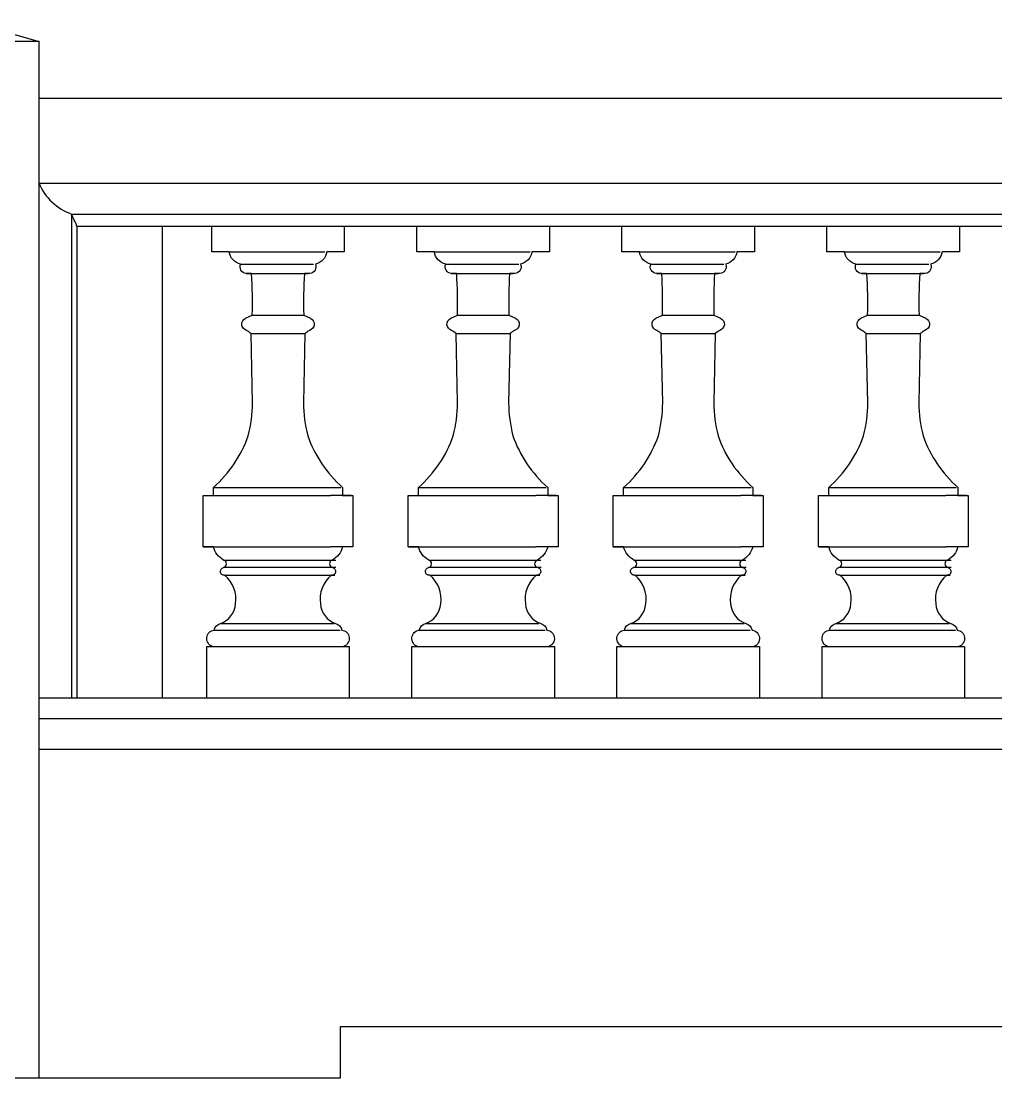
# Model space of a CAD drawing. Header units: metres. Extents: x 391 to 4074, y 4249 to 5891.
# Drawn here: x 1184 to 2134, y 4249 to 5279 of the extents above; entities that cross this region are included whole.
import ezdxf

# ---------------------------------------------------------------- set-up
doc = ezdxf.new("R2010")
doc.units = ezdxf.units.M
for name, color, linetype in [('2', 2, 'Continuous'), ('3', 3, 'Continuous'), ('4', 4, 'Continuous'), ('7', 7, 'Continuous')]:
    doc.layers.add(name, color=color, linetype=linetype)

msp = doc.modelspace()

# ---------------------------------------------------------------- linework, layer by layer
at = {"layer": '2'}
msp.add_lwpolyline([(391.29, 4248.89), (1495.26, 4248.89), (1495.26, 4248.89), (1495.26, 4298.89), (2971.71, 4298.89), (2971.71, 4298.89), (2971.71, 4248.89), (2971.71, 4248.89), (4074.24, 4248.89)], dxfattribs=at)
at = {"layer": '3'}
for p, q in [((1232.98, 5090.89), (3232.55, 5090.89)), ((1232.98, 5090.89), (1232.98, 4618.89)), ((1238.34, 5078.89), (1238.34, 4618.89)), ((1397.92, 5042.1), (1469.04, 5042.1)), ((1597.92, 5042.1), (1669.04, 5042.1)), ((1797.92, 5042.1), (1869.04, 5042.1)), ((1997.92, 5042.1), (2069.04, 5042.1)), ((1403.35, 5032.89), (1463.62, 5032.89)), ((1603.35, 5032.89), (1663.62, 5032.89)), ((1803.35, 5032.89), (1863.62, 5032.89)), ((2003.35, 5032.89), (2063.62, 5032.89)), ((1409.23, 4992.32), (1459.43, 4992.32)), ((1609.23, 4992.32), (1659.43, 4992.32)), ((1809.23, 4992.32), (1859.43, 4992.32)), ((2009.23, 4992.32), (2059.43, 4992.32)), ((1408.01, 4974.32), (1460.66, 4974.32)), ((1608.01, 4974.32), (1660.66, 4974.32)), ((1808.01, 4974.32), (1860.66, 4974.32)), ((2008.01, 4974.32), (2060.66, 4974.32)), ((1371.29, 4824.4), (1495.68, 4824.4)), ((1571.29, 4824.4), (1695.68, 4824.4)), ((1771.29, 4824.4), (1895.68, 4824.4)), ((1971.29, 4824.4), (2095.68, 4824.4)), ((1381.31, 4753.4), (1490.66, 4753.4)), ((1581.31, 4753.4), (1690.66, 4753.4)), ((1781.31, 4753.4), (1890.66, 4753.4)), ((1981.31, 4753.4), (2090.66, 4753.4)), ((1490.88, 4746.32), (1381.08, 4746.32)), ((1382.23, 4738.79), (1489.74, 4738.79)), ((1690.88, 4746.32), (1581.08, 4746.32)), ((1582.23, 4738.79), (1689.74, 4738.79)), ((1890.88, 4746.32), (1781.08, 4746.32)), ((1782.23, 4738.79), (1889.74, 4738.79)), ((2090.88, 4746.32), (1981.08, 4746.32)), ((1982.23, 4738.79), (2089.74, 4738.79)), ((1378.16, 4691.62), (1488.8, 4691.62)), ((1578.16, 4691.62), (1688.8, 4691.62)), ((1778.16, 4691.62), (1888.8, 4691.62)), ((1978.16, 4691.62), (2088.8, 4691.62)), ((1372.09, 4685.39), (1494.87, 4685.39)), ((1572.09, 4685.39), (1694.87, 4685.39)), ((1772.09, 4685.39), (1894.87, 4685.39)), ((1972.09, 4685.39), (2094.87, 4685.39)), ((3264.24, 4598.89), (1201.29, 4598.89))]:
    msp.add_line(p, q, dxfattribs=at)
for centre, radius, start, end in [((1251.1, 5141.76), 54, 202.74, 250.4), ((977.2, 4969.42), 283.15, 22.74, 25.4)]:
    msp.add_arc(centre, radius, start, end, dxfattribs=at)
at = {"layer": '4'}
for p, q in [((1201.29, 5258.89), (391.29, 5258.89)), ((1201.29, 4248.89), (1201.29, 5258.89)), ((1201.29, 5203.89), (3264.24, 5203.89)), ((3264.24, 4618.89), (1201.29, 4618.89))]:
    msp.add_line(p, q, dxfattribs=at)
msp.add_lwpolyline([(391.29, 5258.89), (461.29, 5278.89), (1131.29, 5278.89), (1201.29, 5258.89)], dxfattribs=at)
at = {"layer": '7'}
for p, q in [((1201.29, 5120.89), (3264.24, 5120.89)), ((1238.34, 5078.89), (3227.19, 5078.89)), ((1321.29, 5078.89), (1321.29, 4618.89)), ((1386.81, 5053.89), (1480.16, 5053.89)), ((1586.81, 5053.89), (1680.16, 5053.89)), ((1786.81, 5053.89), (1880.16, 5053.89)), ((1986.81, 5053.89), (2080.16, 5053.89)), ((1361.29, 4816.4), (1379.29, 4816.4)), ((1361.29, 4816.4), (1381.29, 4816.4)), ((1381.29, 4816.4), (1485.68, 4816.4)), ((1505.68, 4816.4), (1485.68, 4816.4)), ((1505.68, 4816.4), (1487.68, 4816.4)), ((1561.29, 4816.4), (1579.29, 4816.4)), ((1561.29, 4816.4), (1581.29, 4816.4)), ((1581.29, 4816.4), (1685.68, 4816.4)), ((1705.68, 4816.4), (1685.68, 4816.4)), ((1705.68, 4816.4), (1687.68, 4816.4)), ((1761.29, 4816.4), (1779.29, 4816.4)), ((1761.29, 4816.4), (1781.29, 4816.4)), ((1781.29, 4816.4), (1885.68, 4816.4)), ((1905.68, 4816.4), (1885.68, 4816.4)), ((1905.68, 4816.4), (1887.68, 4816.4)), ((1961.29, 4816.4), (1981.29, 4816.4)), ((1961.29, 4816.4), (1979.29, 4816.4)), ((1981.29, 4816.4), (2085.68, 4816.4)), ((2105.68, 4816.4), (2085.68, 4816.4)), ((2105.68, 4816.4), (2087.68, 4816.4)), ((1361.29, 4766.4), (1379.29, 4766.4)), ((1361.29, 4766.4), (1381.29, 4766.4)), ((1381.29, 4766.4), (1485.68, 4766.4)), ((1505.68, 4766.4), (1485.68, 4766.4)), ((1505.68, 4766.4), (1487.68, 4766.4)), ((1561.29, 4766.4), (1579.29, 4766.4)), ((1561.29, 4766.4), (1581.29, 4766.4)), ((1581.29, 4766.4), (1685.68, 4766.4)), ((1705.68, 4766.4), (1685.68, 4766.4)), ((1705.68, 4766.4), (1687.68, 4766.4)), ((1761.29, 4766.4), (1779.29, 4766.4)), ((1761.29, 4766.4), (1781.29, 4766.4)), ((1781.29, 4766.4), (1885.68, 4766.4)), ((1905.68, 4766.4), (1885.68, 4766.4)), ((1905.68, 4766.4), (1887.68, 4766.4)), ((1961.29, 4766.4), (1981.29, 4766.4)), ((1961.29, 4766.4), (1979.29, 4766.4)), ((1981.29, 4766.4), (2085.68, 4766.4)), ((2105.68, 4766.4), (2085.68, 4766.4)), ((2105.68, 4766.4), (2087.68, 4766.4)), ((1370.31, 4669.4), (1498.35, 4669.4)), ((1570.31, 4669.4), (1698.35, 4669.4)), ((1770.31, 4669.4), (1898.35, 4669.4)), ((1970.31, 4669.4), (2098.35, 4669.4)), ((3264.24, 4568.89), (1201.29, 4568.89))]:
    msp.add_line(p, q, dxfattribs=at)
for points in [[(1364.82, 4618.89), (1364.82, 4669.4), (1370.31, 4669.4, -0.79), (1372.09, 4685.39, -0.29), (1378.16, 4691.62, 0.3), (1392.98, 4711, 0.27), (1382.23, 4738.79, -0.93), (1381.08, 4746.32, 0.8), (1381.31, 4753.55, -0.2), (1371.29, 4766.4), (1361.29, 4766.4), (1361.29, 4816.4), (1371.29, 4816.4), (1371.29, 4824.4, 0.13), (1405.29, 4874.81, 0.06), (1409.49, 4906.92), (1408.01, 4974.32, 0.06), (1403.61, 4977.42, -0.7), (1402.75, 4989.22), (1409.23, 4992.32, 0.02), (1408.62, 5032.89), (1408.62, 5032.89), (1403.35, 5032.89, -0.52), (1397.92, 5042.1, -0.32), (1386.81, 5053.89), (1369.66, 5053.89), (1369.66, 5078.89), (1434.33, 5078.89), (1499, 5078.89), (1499, 5053.89), (1481.85, 5053.89, -0.32), (1470.74, 5042.1, -0.52), (1465.31, 5032.89), (1460.04, 5032.89), (1460.04, 5032.89, 0.02), (1459.43, 4992.32), (1465.91, 4989.22, -0.7), (1465.05, 4977.42, 0.06), (1460.66, 4974.32), (1459.17, 4906.92, 0.06), (1463.38, 4874.81, 0.13), (1497.37, 4824.4), (1497.37, 4816.4), (1507.37, 4816.4), (1507.37, 4766.4), (1497.37, 4766.4, -0.2), (1487.35, 4753.55, 0.8), (1487.58, 4746.32, -0.93), (1486.43, 4738.79, 0.27), (1475.68, 4711, 0.3), (1490.5, 4691.62, -0.29), (1496.57, 4685.39, -0.79), (1498.35, 4669.4), (1503.84, 4669.4), (1503.84, 4618.89)], [(1564.82, 4618.89), (1564.82, 4669.4), (1570.31, 4669.4, -0.79), (1572.09, 4685.39, -0.29), (1578.16, 4691.62, 0.3), (1592.98, 4711, 0.27), (1582.23, 4738.79, -0.93), (1581.08, 4746.32, 0.8), (1581.31, 4753.55, -0.2), (1571.29, 4766.4), (1561.29, 4766.4), (1561.29, 4816.4), (1571.29, 4816.4), (1571.29, 4824.4, 0.13), (1605.29, 4874.81, 0.06), (1609.49, 4906.92), (1608.01, 4974.32, 0.06), (1603.61, 4977.42, -0.7), (1602.75, 4989.22), (1609.23, 4992.32, 0.02), (1608.62, 5032.89), (1608.62, 5032.89), (1603.35, 5032.89, -0.52), (1597.92, 5042.1, -0.32), (1586.81, 5053.89), (1569.66, 5053.89), (1569.66, 5078.89), (1634.33, 5078.89), (1699, 5078.89), (1699, 5053.89), (1681.85, 5053.89, -0.32), (1670.74, 5042.1, -0.52), (1665.31, 5032.89), (1660.04, 5032.89), (1660.04, 5032.89, 0.02), (1659.43, 4992.32), (1665.91, 4989.22, -0.7), (1665.05, 4977.42, 0.06), (1660.66, 4974.32), (1659.17, 4906.92, 0.06), (1663.38, 4874.81, 0.13), (1697.37, 4824.4), (1697.37, 4816.4), (1707.37, 4816.4), (1707.37, 4766.4), (1697.37, 4766.4, -0.2), (1687.35, 4753.55, 0.8), (1687.58, 4746.32, -0.93), (1686.43, 4738.79, 0.27), (1675.68, 4711, 0.3), (1690.5, 4691.62, -0.29), (1696.57, 4685.39, -0.79), (1698.35, 4669.4), (1703.84, 4669.4), (1703.84, 4618.89)], [(1764.82, 4618.89), (1764.82, 4669.4), (1770.31, 4669.4, -0.79), (1772.09, 4685.39, -0.29), (1778.16, 4691.62, 0.3), (1792.98, 4711, 0.27), (1782.23, 4738.79, -0.93), (1781.08, 4746.32, 0.8), (1781.31, 4753.55, -0.2), (1771.29, 4766.4), (1761.29, 4766.4), (1761.29, 4816.4), (1771.29, 4816.4), (1771.29, 4824.4, 0.13), (1805.29, 4874.81, 0.06), (1809.49, 4906.92), (1808.01, 4974.32, 0.06), (1803.61, 4977.42, -0.7), (1802.75, 4989.22), (1809.23, 4992.32, 0.02), (1808.62, 5032.89), (1808.62, 5032.89), (1803.35, 5032.89, -0.52), (1797.92, 5042.1, -0.32), (1786.81, 5053.89), (1769.66, 5053.89), (1769.66, 5078.89), (1834.33, 5078.89), (1899, 5078.89), (1899, 5053.89), (1881.85, 5053.89, -0.32), (1870.74, 5042.1, -0.52), (1865.31, 5032.89), (1860.04, 5032.89), (1860.04, 5032.89, 0.02), (1859.43, 4992.32), (1865.91, 4989.22, -0.7), (1865.05, 4977.42, 0.06), (1860.66, 4974.32), (1859.17, 4906.92, 0.06), (1863.38, 4874.81, 0.13), (1897.37, 4824.4), (1897.37, 4816.4), (1907.37, 4816.4), (1907.37, 4766.4), (1897.37, 4766.4, -0.2), (1887.35, 4753.55, 0.8), (1887.58, 4746.32, -0.93), (1886.43, 4738.79, 0.27), (1875.68, 4711, 0.3), (1890.5, 4691.62, -0.29), (1896.57, 4685.39, -0.79), (1898.35, 4669.4), (1903.84, 4669.4), (1903.84, 4618.89)], [(1964.82, 4618.89), (1964.82, 4669.4), (1970.31, 4669.4, -0.79), (1972.09, 4685.39, -0.29), (1978.16, 4691.62, 0.3), (1992.98, 4711, 0.27), (1982.23, 4738.79, -0.93), (1981.08, 4746.32, 0.8), (1981.31, 4753.55, -0.2), (1971.29, 4766.4), (1961.29, 4766.4), (1961.29, 4816.4), (1971.29, 4816.4), (1971.29, 4824.4, 0.13), (2005.29, 4874.81, 0.06), (2009.49, 4906.92), (2008.01, 4974.32, 0.06), (2003.61, 4977.42, -0.7), (2002.75, 4989.22), (2009.23, 4992.32, 0.02), (2008.62, 5032.89), (2008.62, 5032.89), (2003.35, 5032.89, -0.52), (1997.92, 5042.1, -0.32), (1986.81, 5053.89), (1969.66, 5053.89), (1969.66, 5078.89), (2034.33, 5078.89), (2099, 5078.89), (2099, 5053.89), (2081.85, 5053.89, -0.32), (2070.74, 5042.1, -0.52), (2065.31, 5032.89), (2060.04, 5032.89), (2060.04, 5032.89, 0.02), (2059.43, 4992.32), (2065.91, 4989.22, -0.7), (2065.05, 4977.42, 0.06), (2060.66, 4974.32), (2059.17, 4906.92, 0.06), (2063.38, 4874.81, 0.13), (2097.37, 4824.4), (2097.37, 4816.4), (2107.37, 4816.4), (2107.37, 4766.4), (2097.37, 4766.4, -0.2), (2087.35, 4753.55, 0.8), (2087.58, 4746.32, -0.93), (2086.43, 4738.79, 0.27), (2075.68, 4711, 0.3), (2090.5, 4691.62, -0.29), (2096.57, 4685.39, -0.79), (2098.35, 4669.4), (2103.84, 4669.4), (2103.84, 4618.89)]]:
    msp.add_lwpolyline(points, format="xyb", dxfattribs=at)

doc.saveas('drawing.dxf')
